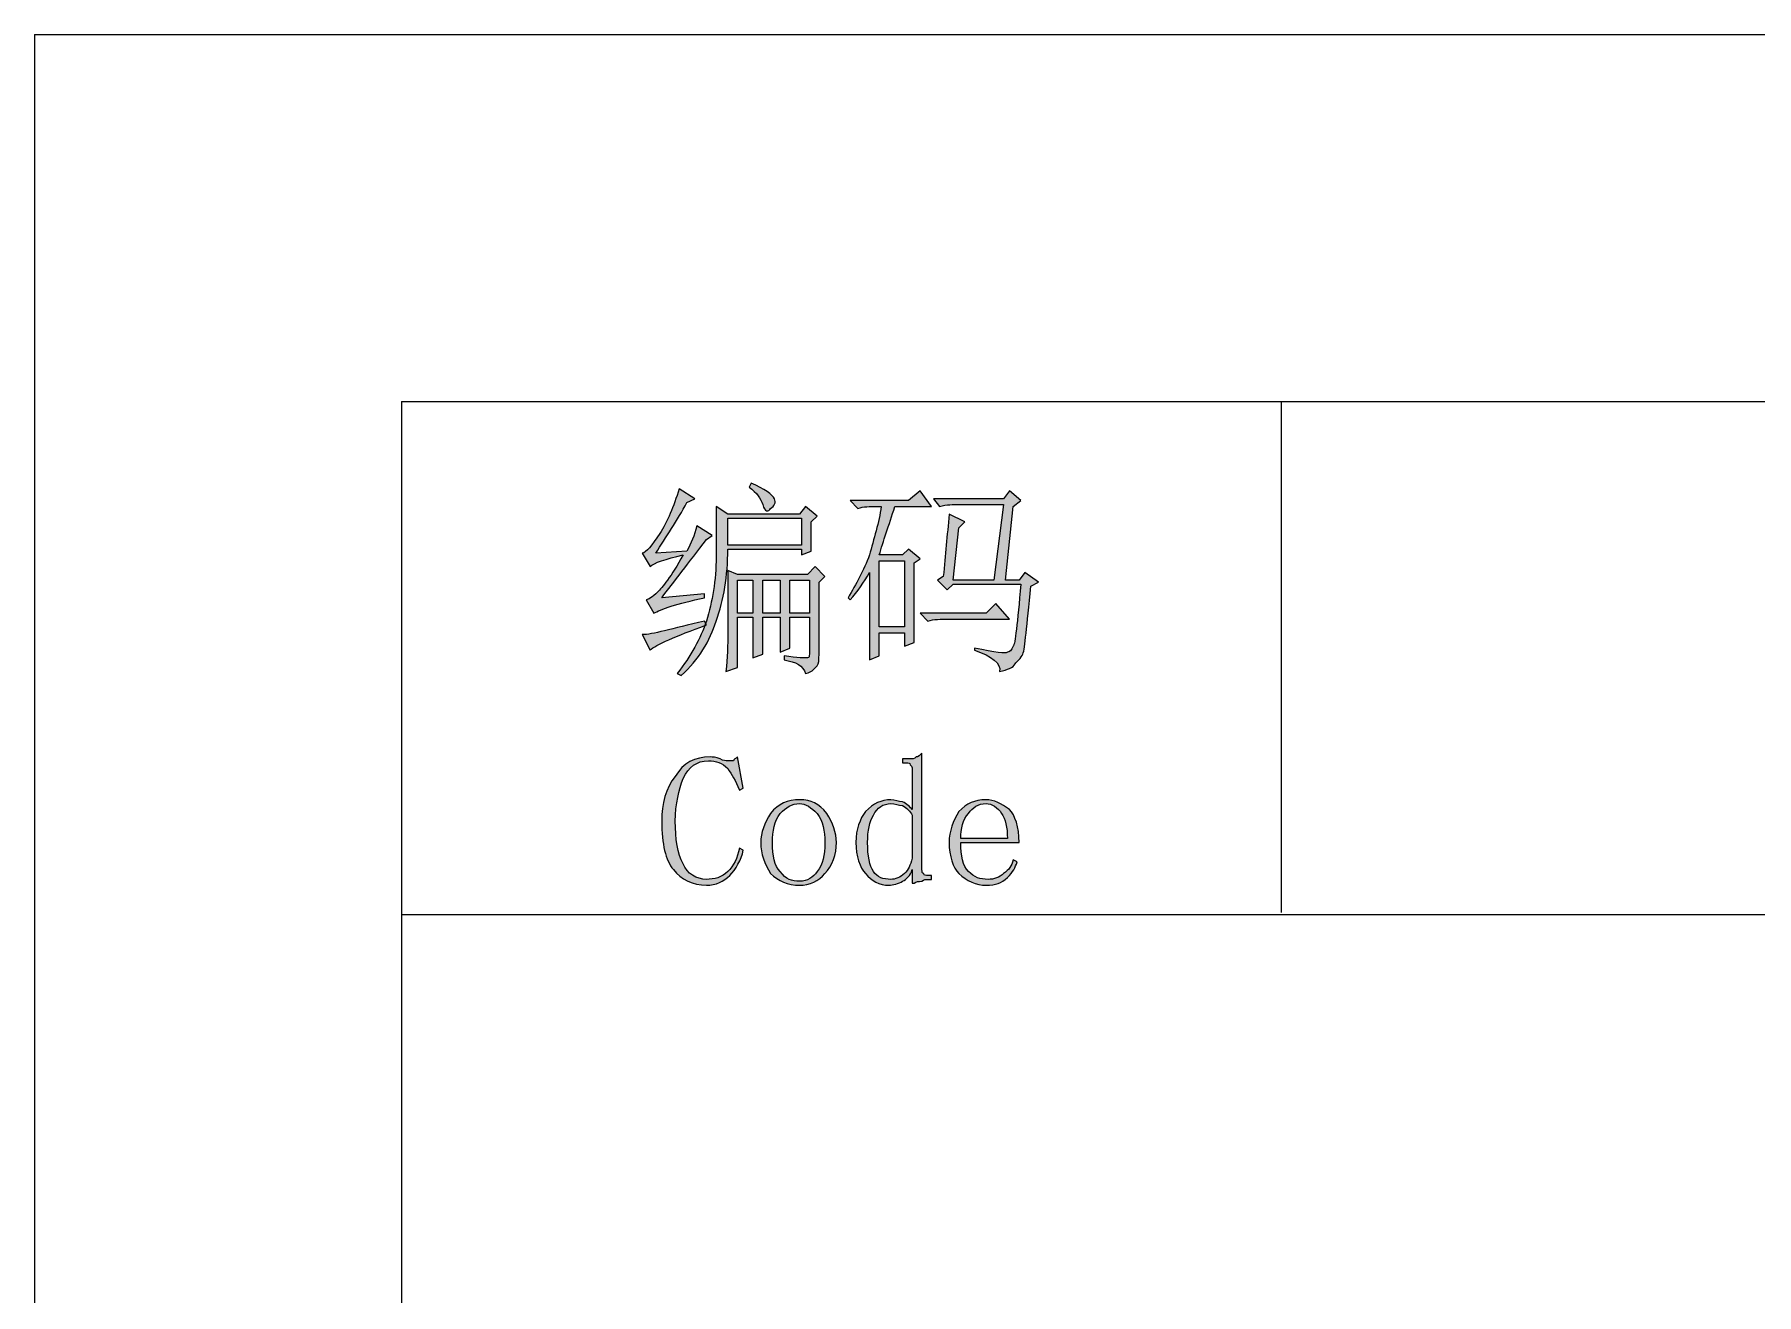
# Model space of a CAD drawing. Header units: millimetres. Extents: x 0 to 297, y 0 to 208.
# Drawn here: x 0.16 to 17.16, y 195.3 to 207.73 of the extents above; entities that cross this region are included whole.
import ezdxf

# ---------------------------------------------------------------- set-up
doc = ezdxf.new("R2010")
doc.units = ezdxf.units.MM

msp = doc.modelspace()

# ---------------------------------------------------------------- hatches: boundary and pattern name
h = msp.add_hatch(color=7)
edge = h.paths.add_edge_path(flags=0)
edge.add_spline(control_points=[(7.004756, 202.962526), (7.004756, 202.962526), (7.004756, 202.694063), (7.004756, 202.694063), (7.004756, 202.694063), (7.732889, 202.694063), (7.732889, 202.694063), (7.732889, 202.694063), (7.732889, 202.962526), (7.732889, 202.962526), (7.732889, 202.962526), (7.004756, 202.962526), (7.004756, 202.962526), (7.004756, 202.962526), (7.004756, 202.962526), (7.004756, 202.962526)], knot_values=[0, 0, 0, 0, 1, 1, 1, 2, 2, 2, 3, 3, 3, 4, 4, 4, 5, 5, 5, 5], degree=3, periodic=1)
edge = h.paths.add_edge_path(flags=0)
edge.add_spline(control_points=[(7.100711, 202.349046), (7.100711, 202.349046), (7.100711, 202.023432), (7.100711, 202.023432), (7.100711, 202.023432), (7.253817, 202.023432), (7.253817, 202.023432), (7.253817, 202.023432), (7.253817, 202.349046), (7.253817, 202.349046), (7.253817, 202.349046), (7.100711, 202.349046), (7.100711, 202.349046), (7.100711, 202.349046), (7.100711, 202.349046), (7.100711, 202.349046)], knot_values=[0, 0, 0, 0, 1, 1, 1, 2, 2, 2, 3, 3, 3, 4, 4, 4, 5, 5, 5, 5], degree=3, periodic=1)
edge = h.paths.add_edge_path(flags=0)
edge.add_spline(control_points=[(7.349772, 202.349046), (7.349772, 202.349046), (7.349772, 202.023432), (7.349772, 202.023432), (7.349772, 202.023432), (7.522281, 202.023432), (7.522281, 202.023432), (7.522281, 202.023432), (7.522281, 202.349046), (7.522281, 202.349046), (7.522281, 202.349046), (7.349772, 202.349046), (7.349772, 202.349046), (7.349772, 202.349046), (7.349772, 202.349046), (7.349772, 202.349046)], knot_values=[0, 0, 0, 0, 1, 1, 1, 2, 2, 2, 3, 3, 3, 4, 4, 4, 5, 5, 5, 5], degree=3, periodic=1)
edge = h.paths.add_edge_path(flags=0)
edge.add_spline(control_points=[(7.618236, 202.349046), (7.618236, 202.349046), (7.618236, 202.023432), (7.618236, 202.023432), (7.618236, 202.023432), (7.809794, 202.023432), (7.809794, 202.023432), (7.809794, 202.023432), (7.809794, 202.349046), (7.809794, 202.349046), (7.809794, 202.349046), (7.618236, 202.349046), (7.618236, 202.349046), (7.618236, 202.349046), (7.618236, 202.349046), (7.618236, 202.349046)], knot_values=[0, 0, 0, 0, 1, 1, 1, 2, 2, 2, 3, 3, 3, 4, 4, 4, 5, 5, 5, 5], degree=3, periodic=1)
edge = h.paths.add_edge_path(flags=0)
edge.add_spline(control_points=[(7.234767, 203.307543), (7.368822, 203.25004), (7.445728, 203.192538), (7.464778, 203.154085), (7.483828, 203.115632), (7.464778, 203.077532), (7.426325, 203.058129), (7.407275, 203.020029), (7.368822, 203.020029), (7.349772, 203.096582), (7.330722, 203.154085), (7.292269, 203.211588), (7.215717, 203.26909), (7.215717, 203.26909), (7.234767, 203.307543), (7.234767, 203.307543), (7.234767, 203.307543), (7.234767, 203.307543), (7.234767, 203.307543)], knot_values=[0, 0, 0, 0, 1, 1, 1, 2, 2, 2, 3, 3, 3, 4, 4, 4, 5, 5, 5, 6, 6, 6, 6], degree=3, periodic=1)
edge = h.paths.add_edge_path(flags=0)
edge.add_spline(control_points=[(6.506633, 201.429354), (6.640689, 201.601863), (6.736292, 201.774371), (6.793794, 201.946526), (6.851297, 202.138438), (6.88975, 202.349046), (6.88975, 202.579057), (6.88975, 202.828471), (6.88975, 202.981576), (6.88975, 203.077532), (6.88975, 203.077532), (7.004756, 203.000626), (7.004756, 203.000626), (7.004756, 203.000626), (7.713839, 203.000626), (7.713839, 203.000626), (7.713839, 203.000626), (7.771342, 203.077532), (7.771342, 203.077532), (7.771342, 203.077532), (7.886347, 202.981576), (7.886347, 202.981576), (7.886347, 202.981576), (7.828844, 202.924074), (7.828844, 202.924074), (7.828844, 202.770968), (7.828844, 202.675013), (7.828844, 202.63656), (7.828844, 202.63656), (7.732889, 202.59846), (7.732889, 202.59846), (7.732889, 202.59846), (7.732889, 202.655963), (7.732889, 202.655963), (7.732889, 202.655963), (7.004756, 202.655963), (7.004756, 202.655963), (7.004756, 202.387499), (6.966303, 202.157488), (6.88975, 201.946526), (6.832247, 201.754968), (6.717242, 201.56341), (6.544733, 201.409951), (6.544733, 201.409951), (6.506633, 201.429354), (6.506633, 201.429354), (6.506633, 201.429354), (6.506633, 201.429354), (6.506633, 201.429354)], knot_values=[0, 0, 0, 0, 1, 1, 1, 2, 2, 2, 3, 3, 3, 4, 4, 4, 5, 5, 5, 6, 6, 6, 7, 7, 7, 8, 8, 8, 9, 9, 9, 10, 10, 10, 11, 11, 11, 12, 12, 12, 13, 13, 13, 14, 14, 14, 15, 15, 15, 16, 16, 16, 16], degree=3, periodic=1)
edge = h.paths.add_edge_path(flags=0)
edge.add_spline(control_points=[(7.560733, 201.601863), (7.694789, 201.58246), (7.771342, 201.58246), (7.790392, 201.58246), (7.809794, 201.58246), (7.809794, 201.601863), (7.809794, 201.620913), (7.809794, 201.620913), (7.809794, 201.984979), (7.809794, 201.984979), (7.809794, 201.984979), (7.618236, 201.984979), (7.618236, 201.984979), (7.618236, 201.984979), (7.618236, 201.678415), (7.618236, 201.678415), (7.618236, 201.678415), (7.522281, 201.639963), (7.522281, 201.639963), (7.522281, 201.639963), (7.522281, 201.984979), (7.522281, 201.984979), (7.522281, 201.984979), (7.349772, 201.984979), (7.349772, 201.984979), (7.349772, 201.984979), (7.349772, 201.620913), (7.349772, 201.620913), (7.349772, 201.620913), (7.253817, 201.58246), (7.253817, 201.58246), (7.253817, 201.58246), (7.253817, 201.984979), (7.253817, 201.984979), (7.253817, 201.984979), (7.100711, 201.984979), (7.100711, 201.984979), (7.100711, 201.984979), (7.100711, 201.486857), (7.100711, 201.486857), (7.100711, 201.486857), (6.985706, 201.448404), (6.985706, 201.448404), (7.004756, 201.58246), (7.004756, 201.716868), (7.004756, 201.831521), (7.004756, 201.831521), (7.004756, 202.349046), (7.004756, 202.349046), (7.004756, 202.349046), (7.004756, 202.445001), (7.004756, 202.445001), (7.004756, 202.445001), (7.100711, 202.406549), (7.100711, 202.406549), (7.100711, 202.406549), (7.790392, 202.406549), (7.790392, 202.406549), (7.790392, 202.406549), (7.867297, 202.483454), (7.867297, 202.483454), (7.867297, 202.483454), (7.9629, 202.387499), (7.9629, 202.387499), (7.9629, 202.387499), (7.905397, 202.329996), (7.905397, 202.329996), (7.905397, 202.329996), (7.905397, 201.620913), (7.905397, 201.620913), (7.905397, 201.56341), (7.905397, 201.524957), (7.886347, 201.505907), (7.867297, 201.486857), (7.847894, 201.448404), (7.771342, 201.429354), (7.752292, 201.505907), (7.675739, 201.54436), (7.560733, 201.56341), (7.560733, 201.56341), (7.560733, 201.601863), (7.560733, 201.601863), (7.560733, 201.601863), (7.560733, 201.601863), (7.560733, 201.601863)], knot_values=[0, 0, 0, 0, 1, 1, 1, 2, 2, 2, 3, 3, 3, 4, 4, 4, 5, 5, 5, 6, 6, 6, 7, 7, 7, 8, 8, 8, 9, 9, 9, 10, 10, 10, 11, 11, 11, 12, 12, 12, 13, 13, 13, 14, 14, 14, 15, 15, 15, 16, 16, 16, 17, 17, 17, 18, 18, 18, 19, 19, 19, 20, 20, 20, 21, 21, 21, 22, 22, 22, 23, 23, 23, 24, 24, 24, 25, 25, 25, 26, 26, 26, 27, 27, 27, 28, 28, 28, 28], degree=3, periodic=1)
edge = h.paths.add_edge_path(flags=0)
edge.add_spline(control_points=[(6.161617, 201.812471), (6.257219, 201.812471), (6.449131, 201.869974), (6.774744, 201.946526), (6.774744, 201.946526), (6.793794, 201.908426), (6.793794, 201.908426), (6.487231, 201.793421), (6.295672, 201.716868), (6.238169, 201.659365), (6.238169, 201.659365), (6.161617, 201.812471), (6.161617, 201.812471), (6.161617, 201.812471), (6.161617, 201.812471), (6.161617, 201.812471)], knot_values=[0, 0, 0, 0, 1, 1, 1, 2, 2, 2, 3, 3, 3, 4, 4, 4, 5, 5, 5, 5], degree=3, periodic=1)
edge = h.paths.add_edge_path(flags=0)
edge.add_spline(control_points=[(6.295672, 202.61751), (6.295672, 202.61751), (6.602236, 202.63656), (6.602236, 202.63656), (6.640689, 202.713465), (6.678789, 202.790018), (6.698192, 202.885621), (6.698192, 202.885621), (6.851297, 202.790018), (6.851297, 202.790018), (6.851297, 202.790018), (6.793794, 202.751565), (6.793794, 202.751565), (6.621639, 202.521554), (6.468181, 202.329996), (6.353175, 202.176538), (6.353175, 202.176538), (6.774744, 202.21499), (6.774744, 202.21499), (6.774744, 202.21499), (6.774744, 202.176538), (6.774744, 202.176538), (6.506633, 202.119035), (6.334125, 202.061532), (6.276622, 202.023432), (6.276622, 202.023432), (6.199717, 202.157488), (6.199717, 202.157488), (6.219119, 202.157488), (6.257219, 202.176538), (6.314722, 202.23404), (6.353175, 202.272493), (6.449131, 202.387499), (6.564136, 202.59846), (6.391628, 202.560007), (6.276622, 202.521554), (6.238169, 202.483454), (6.238169, 202.483454), (6.161617, 202.61751), (6.161617, 202.61751), (6.199717, 202.61751), (6.257219, 202.694063), (6.334125, 202.809068), (6.410678, 202.924074), (6.468181, 203.077532), (6.525683, 203.25004), (6.525683, 203.25004), (6.678789, 203.154085), (6.678789, 203.154085), (6.678789, 203.154085), (6.602236, 203.115632), (6.602236, 203.115632), (6.506633, 202.943124), (6.391628, 202.770968), (6.295672, 202.61751), (6.295672, 202.61751), (6.295672, 202.61751), (6.295672, 202.61751), (6.295672, 202.61751), (6.295672, 202.61751), (6.295672, 202.61751)], knot_values=[0, 0, 0, 0, 1, 1, 1, 2, 2, 2, 3, 3, 3, 4, 4, 4, 5, 5, 5, 6, 6, 6, 7, 7, 7, 8, 8, 8, 9, 9, 9, 10, 10, 10, 11, 11, 11, 12, 12, 12, 13, 13, 13, 14, 14, 14, 15, 15, 15, 16, 16, 16, 17, 17, 17, 18, 18, 18, 19, 19, 19, 20, 20, 20, 20], degree=3, periodic=1)
edge = h.paths.add_edge_path(flags=0)
edge.add_spline(control_points=[(8.499828, 202.540957), (8.499828, 202.540957), (8.499828, 201.889024), (8.499828, 201.889024), (8.499828, 201.889024), (8.748889, 201.889024), (8.748889, 201.889024), (8.748889, 201.889024), (8.748889, 202.540957), (8.748889, 202.540957), (8.748889, 202.540957), (8.499828, 202.540957), (8.499828, 202.540957), (8.499828, 202.540957), (8.499828, 202.540957), (8.499828, 202.540957)], knot_values=[0, 0, 0, 0, 1, 1, 1, 2, 2, 2, 3, 3, 3, 4, 4, 4, 5, 5, 5, 5], degree=3, periodic=1)
edge = h.paths.add_edge_path(flags=0)
edge.add_spline(control_points=[(8.403872, 201.56341), (8.403872, 201.754968), (8.403872, 202.042482), (8.403872, 202.425951), (8.346369, 202.329996), (8.288867, 202.23404), (8.212314, 202.157488), (8.212314, 202.157488), (8.192911, 202.176538), (8.192911, 202.176538), (8.269817, 202.310946), (8.346369, 202.445001), (8.403872, 202.59846), (8.442325, 202.751565), (8.499828, 202.924074), (8.518878, 203.077532), (8.518878, 203.077532), (8.480425, 203.077532), (8.480425, 203.077532), (8.403872, 203.077532), (8.346369, 203.077532), (8.288867, 203.058129), (8.288867, 203.058129), (8.212314, 203.135035), (8.212314, 203.135035), (8.212314, 203.135035), (8.786989, 203.135035), (8.786989, 203.135035), (8.786989, 203.135035), (8.901994, 203.230638), (8.901994, 203.230638), (8.901994, 203.230638), (9.017, 203.077532), (9.017, 203.077532), (9.017, 203.077532), (8.652933, 203.077532), (8.652933, 203.077532), (8.595431, 202.885621), (8.537928, 202.732515), (8.499828, 202.59846), (8.499828, 202.59846), (8.518878, 202.59846), (8.518878, 202.59846), (8.518878, 202.59846), (8.729839, 202.59846), (8.729839, 202.59846), (8.729839, 202.59846), (8.786989, 202.655963), (8.786989, 202.655963), (8.786989, 202.655963), (8.901994, 202.560007), (8.901994, 202.560007), (8.901994, 202.560007), (8.844492, 202.521554), (8.844492, 202.521554), (8.844492, 202.080935), (8.844492, 201.831521), (8.844492, 201.735918), (8.844492, 201.735918), (8.748889, 201.697465), (8.748889, 201.697465), (8.748889, 201.697465), (8.748889, 201.831521), (8.748889, 201.831521), (8.748889, 201.831521), (8.499828, 201.831521), (8.499828, 201.831521), (8.499828, 201.831521), (8.499828, 201.601863), (8.499828, 201.601863), (8.499828, 201.601863), (8.403872, 201.56341), (8.403872, 201.56341), (8.403872, 201.56341), (8.403872, 201.56341), (8.403872, 201.56341)], knot_values=[0, 0, 0, 0, 1, 1, 1, 2, 2, 2, 3, 3, 3, 4, 4, 4, 5, 5, 5, 6, 6, 6, 7, 7, 7, 8, 8, 8, 9, 9, 9, 10, 10, 10, 11, 11, 11, 12, 12, 12, 13, 13, 13, 14, 14, 14, 15, 15, 15, 16, 16, 16, 17, 17, 17, 18, 18, 18, 19, 19, 19, 20, 20, 20, 21, 21, 21, 22, 22, 22, 23, 23, 23, 24, 24, 24, 25, 25, 25, 25], degree=3, periodic=1)
edge = h.paths.add_edge_path(flags=0)
edge.add_spline(control_points=[(9.132006, 202.387499), (9.151408, 202.59846), (9.170458, 202.790018), (9.189508, 203.000626), (9.189508, 203.000626), (9.342967, 202.924074), (9.342967, 202.924074), (9.342967, 202.924074), (9.285464, 202.866571), (9.285464, 202.866571), (9.285464, 202.866571), (9.227961, 202.349046), (9.227961, 202.349046), (9.227961, 202.349046), (9.630481, 202.349046), (9.630481, 202.349046), (9.630481, 202.349046), (9.726436, 203.096582), (9.726436, 203.096582), (9.726436, 203.096582), (9.285464, 203.096582), (9.285464, 203.096582), (9.227961, 203.096582), (9.170458, 203.096582), (9.093906, 203.077532), (9.093906, 203.077532), (9.036403, 203.154085), (9.036403, 203.154085), (9.036403, 203.154085), (9.726436, 203.154085), (9.726436, 203.154085), (9.726436, 203.154085), (9.783939, 203.230638), (9.783939, 203.230638), (9.783939, 203.230638), (9.898592, 203.135035), (9.898592, 203.135035), (9.898592, 203.135035), (9.822039, 203.077532), (9.822039, 203.077532), (9.822039, 203.077532), (9.745486, 202.349046), (9.745486, 202.349046), (9.745486, 202.349046), (9.879542, 202.349046), (9.879542, 202.349046), (9.879542, 202.349046), (9.937044, 202.425951), (9.937044, 202.425951), (9.937044, 202.425951), (10.0711, 202.329996), (10.0711, 202.329996), (10.0711, 202.329996), (9.994547, 202.291543), (9.994547, 202.291543), (9.956094, 201.889024), (9.937044, 201.678415), (9.917994, 201.620913), (9.898592, 201.58246), (9.860492, 201.54436), (9.841089, 201.524957), (9.822039, 201.486857), (9.764536, 201.467454), (9.687983, 201.448404), (9.707033, 201.524957), (9.611431, 201.601863), (9.438922, 201.659365), (9.438922, 201.659365), (9.438922, 201.678415), (9.438922, 201.678415), (9.649531, 201.639963), (9.745486, 201.620913), (9.764536, 201.639963), (9.783939, 201.639963), (9.802989, 201.659365), (9.822039, 201.697465), (9.841089, 201.716868), (9.860492, 201.927476), (9.898592, 202.310946), (9.898592, 202.310946), (9.227961, 202.310946), (9.227961, 202.310946), (9.227961, 202.310946), (9.170458, 202.253443), (9.170458, 202.253443), (9.170458, 202.253443), (9.074503, 202.349046), (9.074503, 202.349046), (9.074503, 202.349046), (9.132006, 202.387499), (9.132006, 202.387499), (9.132006, 202.387499), (9.132006, 202.387499), (9.132006, 202.387499)], knot_values=[0, 0, 0, 0, 1, 1, 1, 2, 2, 2, 3, 3, 3, 4, 4, 4, 5, 5, 5, 6, 6, 6, 7, 7, 7, 8, 8, 8, 9, 9, 9, 10, 10, 10, 11, 11, 11, 12, 12, 12, 13, 13, 13, 14, 14, 14, 15, 15, 15, 16, 16, 16, 17, 17, 17, 18, 18, 18, 19, 19, 19, 20, 20, 20, 21, 21, 21, 22, 22, 22, 23, 23, 23, 24, 24, 24, 25, 25, 25, 26, 26, 26, 27, 27, 27, 28, 28, 28, 29, 29, 29, 30, 30, 30, 31, 31, 31, 31], degree=3, periodic=1)
edge = h.paths.add_edge_path(flags=0)
edge.add_spline(control_points=[(8.901994, 202.023432), (8.901994, 202.023432), (9.553928, 202.023432), (9.553928, 202.023432), (9.553928, 202.023432), (9.649531, 202.119035), (9.649531, 202.119035), (9.649531, 202.119035), (9.783939, 201.965929), (9.783939, 201.965929), (9.783939, 201.965929), (9.170458, 201.965929), (9.170458, 201.965929), (9.112956, 201.965929), (9.036403, 201.965929), (8.9789, 201.946526), (8.9789, 201.946526), (8.901994, 202.023432), (8.901994, 202.023432), (8.901994, 202.023432), (8.901994, 202.023432), (8.901994, 202.023432)], knot_values=[0, 0, 0, 0, 1, 1, 1, 2, 2, 2, 3, 3, 3, 4, 4, 4, 5, 5, 5, 6, 6, 6, 7, 7, 7, 7], degree=3, periodic=1)
h = msp.add_hatch(color=7)
edge = h.paths.add_edge_path(flags=0)
edge.add_spline(control_points=[(6.793794, 199.340204), (6.659739, 199.340204), (6.544733, 199.397707), (6.468181, 199.493663), (6.391628, 199.589265), (6.353175, 199.742724), (6.353175, 199.972735), (6.353175, 200.145243), (6.391628, 200.298349), (6.487231, 200.413354), (6.564136, 200.547763), (6.678789, 200.605265), (6.832247, 200.605265), (6.851297, 200.605265), (6.88975, 200.605265), (6.928203, 200.585863), (6.966303, 200.566813), (6.985706, 200.566813), (7.004756, 200.566813), (7.023806, 200.566813), (7.043208, 200.566813), (7.062258, 200.566813), (7.062258, 200.585863), (7.081308, 200.585863), (7.100711, 200.605265), (7.100711, 200.605265), (7.158214, 200.298349), (7.158214, 200.298349), (7.158214, 200.298349), (7.119761, 200.279299), (7.119761, 200.279299), (7.081308, 200.375254), (7.043208, 200.432757), (7.004756, 200.49026), (6.947253, 200.547763), (6.88975, 200.566813), (6.813197, 200.566813), (6.698192, 200.566813), (6.621639, 200.50931), (6.564136, 200.394304), (6.525683, 200.279299), (6.487231, 200.145243), (6.487231, 199.972735), (6.487231, 199.800226), (6.506633, 199.646768), (6.564136, 199.551165), (6.602236, 199.45521), (6.698192, 199.397707), (6.793794, 199.397707), (6.8707, 199.397707), (6.947253, 199.416757), (7.004756, 199.47426), (7.062258, 199.531763), (7.100711, 199.608668), (7.119761, 199.704271), (7.119761, 199.704271), (7.158214, 199.685221), (7.158214, 199.685221), (7.138811, 199.589265), (7.081308, 199.493663), (7.023806, 199.43616), (6.966303, 199.378657), (6.88975, 199.340204), (6.793794, 199.340204), (6.793794, 199.340204), (6.793794, 199.340204), (6.793794, 199.340204), (6.793794, 199.340204), (6.793794, 199.340204), (6.793794, 199.340204)], knot_values=[0, 0, 0, 0, 1, 1, 1, 2, 2, 2, 3, 3, 3, 4, 4, 4, 5, 5, 5, 6, 6, 6, 7, 7, 7, 8, 8, 8, 9, 9, 9, 10, 10, 10, 11, 11, 11, 12, 12, 12, 13, 13, 13, 14, 14, 14, 15, 15, 15, 16, 16, 16, 17, 17, 17, 18, 18, 18, 19, 19, 19, 20, 20, 20, 21, 21, 21, 22, 22, 22, 23, 23, 23, 23], degree=3, periodic=1)
edge = h.paths.add_edge_path(flags=0)
edge.add_spline(control_points=[(8.077906, 199.761774), (8.077906, 199.646768), (8.039806, 199.531763), (7.9629, 199.45521), (7.905397, 199.378657), (7.809794, 199.340204), (7.713839, 199.340204), (7.598833, 199.340204), (7.503231, 199.378657), (7.426325, 199.45521), (7.368822, 199.551165), (7.330722, 199.646768), (7.330722, 199.761774), (7.330722, 199.857729), (7.368822, 199.953332), (7.426325, 200.049288), (7.503231, 200.145243), (7.598833, 200.183343), (7.713839, 200.183343), (7.828844, 200.183343), (7.905397, 200.145243), (7.982303, 200.049288), (8.039806, 199.953332), (8.077906, 199.857729), (8.077906, 199.761774), (8.077906, 199.761774), (8.077906, 199.761774), (8.077906, 199.761774), (8.077906, 199.761774), (8.077906, 199.761774), (8.077906, 199.761774)], knot_values=[0, 0, 0, 0, 1, 1, 1, 2, 2, 2, 3, 3, 3, 4, 4, 4, 5, 5, 5, 6, 6, 6, 7, 7, 7, 8, 8, 8, 9, 9, 9, 10, 10, 10, 10], degree=3, periodic=1)
edge = h.paths.add_edge_path(flags=0)
edge.add_spline(control_points=[(7.445728, 199.761774), (7.445728, 199.627718), (7.464778, 199.531763), (7.522281, 199.47426), (7.579783, 199.397707), (7.637286, 199.378657), (7.713839, 199.378657), (7.790392, 199.378657), (7.847894, 199.416757), (7.886347, 199.47426), (7.94385, 199.551165), (7.9629, 199.627718), (7.9629, 199.761774), (7.9629, 199.876779), (7.94385, 199.972735), (7.886347, 200.049288), (7.828844, 200.10679), (7.771342, 200.145243), (7.713839, 200.145243), (7.637286, 200.145243), (7.579783, 200.10679), (7.522281, 200.049288), (7.464778, 199.972735), (7.445728, 199.876779), (7.445728, 199.761774), (7.445728, 199.761774), (7.445728, 199.761774), (7.445728, 199.761774), (7.445728, 199.761774), (7.445728, 199.761774), (7.445728, 199.761774)], knot_values=[0, 0, 0, 0, 1, 1, 1, 2, 2, 2, 3, 3, 3, 4, 4, 4, 5, 5, 5, 6, 6, 6, 7, 7, 7, 8, 8, 8, 9, 9, 9, 10, 10, 10, 10], degree=3, periodic=1)
edge = h.paths.add_edge_path(flags=0)
edge.add_spline(control_points=[(8.825442, 200.030238), (8.806392, 200.068338), (8.767939, 200.10679), (8.729839, 200.12584), (8.691386, 200.12584), (8.652933, 200.145243), (8.614833, 200.145243), (8.537928, 200.145243), (8.480425, 200.10679), (8.442325, 200.030238), (8.403872, 199.972735), (8.384822, 199.876779), (8.384822, 199.761774), (8.384822, 199.627718), (8.403872, 199.531763), (8.442325, 199.47426), (8.480425, 199.416757), (8.537928, 199.397707), (8.614833, 199.397707), (8.652933, 199.397707), (8.710436, 199.416757), (8.748889, 199.45521), (8.786989, 199.493663), (8.806392, 199.531763), (8.825442, 199.608668), (8.825442, 199.608668), (8.825442, 200.030238), (8.825442, 200.030238), (8.825442, 200.030238), (8.825442, 200.030238), (8.825442, 200.030238)], knot_values=[0, 0, 0, 0, 1, 1, 1, 2, 2, 2, 3, 3, 3, 4, 4, 4, 5, 5, 5, 6, 6, 6, 7, 7, 7, 8, 8, 8, 9, 9, 9, 10, 10, 10, 10], degree=3, periodic=1)
edge = h.paths.add_edge_path(flags=0)
edge.add_spline(control_points=[(8.595431, 199.340204), (8.499828, 199.340204), (8.422922, 199.378657), (8.365419, 199.45521), (8.307917, 199.512713), (8.269817, 199.627718), (8.269817, 199.761774), (8.269817, 199.895829), (8.307917, 199.991785), (8.365419, 200.068338), (8.442325, 200.145243), (8.518878, 200.183343), (8.614833, 200.183343), (8.652933, 200.183343), (8.691386, 200.164293), (8.729839, 200.164293), (8.767939, 200.145243), (8.806392, 200.10679), (8.825442, 200.08774), (8.825442, 200.08774), (8.825442, 200.470857), (8.825442, 200.470857), (8.825442, 200.49026), (8.825442, 200.50931), (8.806392, 200.52836), (8.806392, 200.547763), (8.786989, 200.547763), (8.767939, 200.547763), (8.767939, 200.547763), (8.729839, 200.547763), (8.729839, 200.547763), (8.729839, 200.547763), (8.729839, 200.585863), (8.729839, 200.585863), (8.729839, 200.585863), (8.806392, 200.585863), (8.806392, 200.585863), (8.825442, 200.585863), (8.844492, 200.585863), (8.863894, 200.605265), (8.882944, 200.605265), (8.901994, 200.624315), (8.921397, 200.643365), (8.921397, 200.643365), (8.921397, 199.493663), (8.921397, 199.493663), (8.921397, 199.47426), (8.921397, 199.45521), (8.940447, 199.45521), (8.940447, 199.43616), (8.959497, 199.43616), (8.9789, 199.43616), (8.9789, 199.43616), (9.017, 199.43616), (9.017, 199.43616), (9.017, 199.43616), (9.017, 199.397707), (9.017, 199.397707), (9.017, 199.397707), (8.9789, 199.397707), (8.9789, 199.397707), (8.959497, 199.397707), (8.940447, 199.397707), (8.921397, 199.378657), (8.882944, 199.378657), (8.863894, 199.378657), (8.844492, 199.359254), (8.844492, 199.359254), (8.825442, 199.359254), (8.825442, 199.359254), (8.825442, 199.359254), (8.825442, 199.493663), (8.825442, 199.493663), (8.806392, 199.43616), (8.767939, 199.397707), (8.729839, 199.378657), (8.691386, 199.359254), (8.633883, 199.340204), (8.595431, 199.340204), (8.595431, 199.340204), (8.595431, 199.340204), (8.595431, 199.340204), (8.595431, 199.340204), (8.595431, 199.340204), (8.595431, 199.340204)], knot_values=[0, 0, 0, 0, 1, 1, 1, 2, 2, 2, 3, 3, 3, 4, 4, 4, 5, 5, 5, 6, 6, 6, 7, 7, 7, 8, 8, 8, 9, 9, 9, 10, 10, 10, 11, 11, 11, 12, 12, 12, 13, 13, 13, 14, 14, 14, 15, 15, 15, 16, 16, 16, 17, 17, 17, 18, 18, 18, 19, 19, 19, 20, 20, 20, 21, 21, 21, 22, 22, 22, 23, 23, 23, 24, 24, 24, 25, 25, 25, 26, 26, 26, 27, 27, 27, 28, 28, 28, 28], degree=3, periodic=1)
edge = h.paths.add_edge_path(flags=0)
edge.add_spline(control_points=[(9.764536, 199.800226), (9.764536, 199.915232), (9.745486, 199.991785), (9.707033, 200.049288), (9.668933, 200.10679), (9.611431, 200.145243), (9.553928, 200.145243), (9.477022, 200.145243), (9.419519, 200.10679), (9.381419, 200.049288), (9.323917, 199.991785), (9.304514, 199.895829), (9.304514, 199.800226), (9.304514, 199.800226), (9.764536, 199.800226), (9.764536, 199.800226), (9.764536, 199.800226), (9.764536, 199.800226), (9.764536, 199.800226)], knot_values=[0, 0, 0, 0, 1, 1, 1, 2, 2, 2, 3, 3, 3, 4, 4, 4, 5, 5, 5, 6, 6, 6, 6], degree=3, periodic=1)
edge = h.paths.add_edge_path(flags=0)
edge.add_spline(control_points=[(9.304514, 199.761774), (9.304514, 199.627718), (9.323917, 199.531763), (9.381419, 199.47426), (9.438922, 199.416757), (9.496425, 199.397707), (9.572978, 199.397707), (9.630481, 199.397707), (9.687983, 199.416757), (9.726436, 199.45521), (9.783939, 199.493663), (9.802989, 199.531763), (9.822039, 199.589265), (9.822039, 199.589265), (9.860492, 199.570215), (9.860492, 199.570215), (9.841089, 199.512713), (9.822039, 199.47426), (9.764536, 199.416757), (9.707033, 199.359254), (9.649531, 199.340204), (9.553928, 199.340204), (9.457972, 199.340204), (9.362017, 199.378657), (9.285464, 199.45521), (9.227961, 199.512713), (9.189508, 199.627718), (9.189508, 199.761774), (9.189508, 199.876779), (9.227961, 199.972735), (9.285464, 200.068338), (9.362017, 200.145243), (9.438922, 200.183343), (9.553928, 200.183343), (9.630481, 200.183343), (9.707033, 200.145243), (9.783939, 200.08774), (9.841089, 200.030238), (9.879542, 199.915232), (9.879542, 199.761774), (9.879542, 199.761774), (9.304514, 199.761774), (9.304514, 199.761774), (9.304514, 199.761774), (9.304514, 199.761774), (9.304514, 199.761774)], knot_values=[0, 0, 0, 0, 1, 1, 1, 2, 2, 2, 3, 3, 3, 4, 4, 4, 5, 5, 5, 6, 6, 6, 7, 7, 7, 8, 8, 8, 9, 9, 9, 10, 10, 10, 11, 11, 11, 12, 12, 12, 13, 13, 13, 14, 14, 14, 15, 15, 15, 15], degree=3, periodic=1)

# ---------------------------------------------------------------- linework, layer by layer
at = {"color": 7, "lineweight": 15}
for points in [[(0.162631, 207.734551), (0.162631, 0.115304)], [(0.162631, 207.734551), (296.7863, 207.734551)], [(3.784953, 204.112229), (34.142892, 204.112229)], [(3.784953, 204.112229), (3.784953, 199.07174)], [(3.784953, 204.112229), (3.784953, 3.737626)], [(3.784953, 204.112229), (293.163978, 204.112229)], [(12.466814, 204.112229), (12.466814, 199.07174)], [(3.784953, 199.05269), (34.142892, 199.05269)], [(3.784953, 199.05269), (34.142892, 199.05269)]]:
    msp.add_lwpolyline(points, dxfattribs=at)
at = {"color": 7, "lineweight": 0}
for points, knots in [([(7.234767, 203.307543), (7.368822, 203.25004), (7.445728, 203.192538), (7.464778, 203.154085), (7.483828, 203.115632), (7.464778, 203.077532), (7.426325, 203.058129), (7.407275, 203.020029), (7.368822, 203.020029), (7.349772, 203.096582), (7.330722, 203.154085), (7.292269, 203.211588), (7.215717, 203.26909), (7.215717, 203.26909), (7.234767, 203.307543), (7.234767, 203.307543), (7.234767, 203.307543), (7.234767, 203.307543), (7.234767, 203.307543)], [0, 0, 0, 0, 1, 1, 1, 2, 2, 2, 3, 3, 3, 4, 4, 4, 5, 5, 5, 6, 6, 6, 6]), ([(6.295672, 202.61751), (6.295672, 202.61751), (6.602236, 202.63656), (6.602236, 202.63656), (6.640689, 202.713465), (6.678789, 202.790018), (6.698192, 202.885621), (6.698192, 202.885621), (6.851297, 202.790018), (6.851297, 202.790018), (6.851297, 202.790018), (6.793794, 202.751565), (6.793794, 202.751565), (6.621639, 202.521554), (6.468181, 202.329996), (6.353175, 202.176538), (6.353175, 202.176538), (6.774744, 202.21499), (6.774744, 202.21499), (6.774744, 202.21499), (6.774744, 202.176538), (6.774744, 202.176538), (6.506633, 202.119035), (6.334125, 202.061532), (6.276622, 202.023432), (6.276622, 202.023432), (6.199717, 202.157488), (6.199717, 202.157488), (6.219119, 202.157488), (6.257219, 202.176538), (6.314722, 202.23404), (6.353175, 202.272493), (6.449131, 202.387499), (6.564136, 202.59846), (6.391628, 202.560007), (6.276622, 202.521554), (6.238169, 202.483454), (6.238169, 202.483454), (6.161617, 202.61751), (6.161617, 202.61751), (6.199717, 202.61751), (6.257219, 202.694063), (6.334125, 202.809068), (6.410678, 202.924074), (6.468181, 203.077532), (6.525683, 203.25004), (6.525683, 203.25004), (6.678789, 203.154085), (6.678789, 203.154085), (6.678789, 203.154085), (6.602236, 203.115632), (6.602236, 203.115632), (6.506633, 202.943124), (6.391628, 202.770968), (6.295672, 202.61751), (6.295672, 202.61751), (6.295672, 202.61751), (6.295672, 202.61751), (6.295672, 202.61751), (6.295672, 202.61751), (6.295672, 202.61751)], [0, 0, 0, 0, 1, 1, 1, 2, 2, 2, 3, 3, 3, 4, 4, 4, 5, 5, 5, 6, 6, 6, 7, 7, 7, 8, 8, 8, 9, 9, 9, 10, 10, 10, 11, 11, 11, 12, 12, 12, 13, 13, 13, 14, 14, 14, 15, 15, 15, 16, 16, 16, 17, 17, 17, 18, 18, 18, 19, 19, 19, 20, 20, 20, 20]), ([(8.403872, 201.56341), (8.403872, 201.754968), (8.403872, 202.042482), (8.403872, 202.425951), (8.346369, 202.329996), (8.288867, 202.23404), (8.212314, 202.157488), (8.212314, 202.157488), (8.192911, 202.176538), (8.192911, 202.176538), (8.269817, 202.310946), (8.346369, 202.445001), (8.403872, 202.59846), (8.442325, 202.751565), (8.499828, 202.924074), (8.518878, 203.077532), (8.518878, 203.077532), (8.480425, 203.077532), (8.480425, 203.077532), (8.403872, 203.077532), (8.346369, 203.077532), (8.288867, 203.058129), (8.288867, 203.058129), (8.212314, 203.135035), (8.212314, 203.135035), (8.212314, 203.135035), (8.786989, 203.135035), (8.786989, 203.135035), (8.786989, 203.135035), (8.901994, 203.230638), (8.901994, 203.230638), (8.901994, 203.230638), (9.017, 203.077532), (9.017, 203.077532), (9.017, 203.077532), (8.652933, 203.077532), (8.652933, 203.077532), (8.595431, 202.885621), (8.537928, 202.732515), (8.499828, 202.59846), (8.499828, 202.59846), (8.518878, 202.59846), (8.518878, 202.59846), (8.518878, 202.59846), (8.729839, 202.59846), (8.729839, 202.59846), (8.729839, 202.59846), (8.786989, 202.655963), (8.786989, 202.655963), (8.786989, 202.655963), (8.901994, 202.560007), (8.901994, 202.560007), (8.901994, 202.560007), (8.844492, 202.521554), (8.844492, 202.521554), (8.844492, 202.080935), (8.844492, 201.831521), (8.844492, 201.735918), (8.844492, 201.735918), (8.748889, 201.697465), (8.748889, 201.697465), (8.748889, 201.697465), (8.748889, 201.831521), (8.748889, 201.831521), (8.748889, 201.831521), (8.499828, 201.831521), (8.499828, 201.831521), (8.499828, 201.831521), (8.499828, 201.601863), (8.499828, 201.601863), (8.499828, 201.601863), (8.403872, 201.56341), (8.403872, 201.56341), (8.403872, 201.56341), (8.403872, 201.56341), (8.403872, 201.56341)], [0, 0, 0, 0, 1, 1, 1, 2, 2, 2, 3, 3, 3, 4, 4, 4, 5, 5, 5, 6, 6, 6, 7, 7, 7, 8, 8, 8, 9, 9, 9, 10, 10, 10, 11, 11, 11, 12, 12, 12, 13, 13, 13, 14, 14, 14, 15, 15, 15, 16, 16, 16, 17, 17, 17, 18, 18, 18, 19, 19, 19, 20, 20, 20, 21, 21, 21, 22, 22, 22, 23, 23, 23, 24, 24, 24, 25, 25, 25, 25]), ([(9.132006, 202.387499), (9.151408, 202.59846), (9.170458, 202.790018), (9.189508, 203.000626), (9.189508, 203.000626), (9.342967, 202.924074), (9.342967, 202.924074), (9.342967, 202.924074), (9.285464, 202.866571), (9.285464, 202.866571), (9.285464, 202.866571), (9.227961, 202.349046), (9.227961, 202.349046), (9.227961, 202.349046), (9.630481, 202.349046), (9.630481, 202.349046), (9.630481, 202.349046), (9.726436, 203.096582), (9.726436, 203.096582), (9.726436, 203.096582), (9.285464, 203.096582), (9.285464, 203.096582), (9.227961, 203.096582), (9.170458, 203.096582), (9.093906, 203.077532), (9.093906, 203.077532), (9.036403, 203.154085), (9.036403, 203.154085), (9.036403, 203.154085), (9.726436, 203.154085), (9.726436, 203.154085), (9.726436, 203.154085), (9.783939, 203.230638), (9.783939, 203.230638), (9.783939, 203.230638), (9.898592, 203.135035), (9.898592, 203.135035), (9.898592, 203.135035), (9.822039, 203.077532), (9.822039, 203.077532), (9.822039, 203.077532), (9.745486, 202.349046), (9.745486, 202.349046), (9.745486, 202.349046), (9.879542, 202.349046), (9.879542, 202.349046), (9.879542, 202.349046), (9.937044, 202.425951), (9.937044, 202.425951), (9.937044, 202.425951), (10.0711, 202.329996), (10.0711, 202.329996), (10.0711, 202.329996), (9.994547, 202.291543), (9.994547, 202.291543), (9.956094, 201.889024), (9.937044, 201.678415), (9.917994, 201.620913), (9.898592, 201.58246), (9.860492, 201.54436), (9.841089, 201.524957), (9.822039, 201.486857), (9.764536, 201.467454), (9.687983, 201.448404), (9.707033, 201.524957), (9.611431, 201.601863), (9.438922, 201.659365), (9.438922, 201.659365), (9.438922, 201.678415), (9.438922, 201.678415), (9.649531, 201.639963), (9.745486, 201.620913), (9.764536, 201.639963), (9.783939, 201.639963), (9.802989, 201.659365), (9.822039, 201.697465), (9.841089, 201.716868), (9.860492, 201.927476), (9.898592, 202.310946), (9.898592, 202.310946), (9.227961, 202.310946), (9.227961, 202.310946), (9.227961, 202.310946), (9.170458, 202.253443), (9.170458, 202.253443), (9.170458, 202.253443), (9.074503, 202.349046), (9.074503, 202.349046), (9.074503, 202.349046), (9.132006, 202.387499), (9.132006, 202.387499), (9.132006, 202.387499), (9.132006, 202.387499), (9.132006, 202.387499)], [0, 0, 0, 0, 1, 1, 1, 2, 2, 2, 3, 3, 3, 4, 4, 4, 5, 5, 5, 6, 6, 6, 7, 7, 7, 8, 8, 8, 9, 9, 9, 10, 10, 10, 11, 11, 11, 12, 12, 12, 13, 13, 13, 14, 14, 14, 15, 15, 15, 16, 16, 16, 17, 17, 17, 18, 18, 18, 19, 19, 19, 20, 20, 20, 21, 21, 21, 22, 22, 22, 23, 23, 23, 24, 24, 24, 25, 25, 25, 26, 26, 26, 27, 27, 27, 28, 28, 28, 29, 29, 29, 30, 30, 30, 31, 31, 31, 31]), ([(6.506633, 201.429354), (6.640689, 201.601863), (6.736292, 201.774371), (6.793794, 201.946526), (6.851297, 202.138438), (6.88975, 202.349046), (6.88975, 202.579057), (6.88975, 202.828471), (6.88975, 202.981576), (6.88975, 203.077532), (6.88975, 203.077532), (7.004756, 203.000626), (7.004756, 203.000626), (7.004756, 203.000626), (7.713839, 203.000626), (7.713839, 203.000626), (7.713839, 203.000626), (7.771342, 203.077532), (7.771342, 203.077532), (7.771342, 203.077532), (7.886347, 202.981576), (7.886347, 202.981576), (7.886347, 202.981576), (7.828844, 202.924074), (7.828844, 202.924074), (7.828844, 202.770968), (7.828844, 202.675013), (7.828844, 202.63656), (7.828844, 202.63656), (7.732889, 202.59846), (7.732889, 202.59846), (7.732889, 202.59846), (7.732889, 202.655963), (7.732889, 202.655963), (7.732889, 202.655963), (7.004756, 202.655963), (7.004756, 202.655963), (7.004756, 202.387499), (6.966303, 202.157488), (6.88975, 201.946526), (6.832247, 201.754968), (6.717242, 201.56341), (6.544733, 201.409951), (6.544733, 201.409951), (6.506633, 201.429354), (6.506633, 201.429354), (6.506633, 201.429354), (6.506633, 201.429354), (6.506633, 201.429354)], [0, 0, 0, 0, 1, 1, 1, 2, 2, 2, 3, 3, 3, 4, 4, 4, 5, 5, 5, 6, 6, 6, 7, 7, 7, 8, 8, 8, 9, 9, 9, 10, 10, 10, 11, 11, 11, 12, 12, 12, 13, 13, 13, 14, 14, 14, 15, 15, 15, 16, 16, 16, 16]), ([(7.004756, 202.962526), (7.004756, 202.962526), (7.004756, 202.694063), (7.004756, 202.694063), (7.004756, 202.694063), (7.732889, 202.694063), (7.732889, 202.694063), (7.732889, 202.694063), (7.732889, 202.962526), (7.732889, 202.962526), (7.732889, 202.962526), (7.004756, 202.962526), (7.004756, 202.962526), (7.004756, 202.962526), (7.004756, 202.962526), (7.004756, 202.962526)], [0, 0, 0, 0, 1, 1, 1, 2, 2, 2, 3, 3, 3, 4, 4, 4, 5, 5, 5, 5]), ([(7.560733, 201.601863), (7.694789, 201.58246), (7.771342, 201.58246), (7.790392, 201.58246), (7.809794, 201.58246), (7.809794, 201.601863), (7.809794, 201.620913), (7.809794, 201.620913), (7.809794, 201.984979), (7.809794, 201.984979), (7.809794, 201.984979), (7.618236, 201.984979), (7.618236, 201.984979), (7.618236, 201.984979), (7.618236, 201.678415), (7.618236, 201.678415), (7.618236, 201.678415), (7.522281, 201.639963), (7.522281, 201.639963), (7.522281, 201.639963), (7.522281, 201.984979), (7.522281, 201.984979), (7.522281, 201.984979), (7.349772, 201.984979), (7.349772, 201.984979), (7.349772, 201.984979), (7.349772, 201.620913), (7.349772, 201.620913), (7.349772, 201.620913), (7.253817, 201.58246), (7.253817, 201.58246), (7.253817, 201.58246), (7.253817, 201.984979), (7.253817, 201.984979), (7.253817, 201.984979), (7.100711, 201.984979), (7.100711, 201.984979), (7.100711, 201.984979), (7.100711, 201.486857), (7.100711, 201.486857), (7.100711, 201.486857), (6.985706, 201.448404), (6.985706, 201.448404), (7.004756, 201.58246), (7.004756, 201.716868), (7.004756, 201.831521), (7.004756, 201.831521), (7.004756, 202.349046), (7.004756, 202.349046), (7.004756, 202.349046), (7.004756, 202.445001), (7.004756, 202.445001), (7.004756, 202.445001), (7.100711, 202.406549), (7.100711, 202.406549), (7.100711, 202.406549), (7.790392, 202.406549), (7.790392, 202.406549), (7.790392, 202.406549), (7.867297, 202.483454), (7.867297, 202.483454), (7.867297, 202.483454), (7.9629, 202.387499), (7.9629, 202.387499), (7.9629, 202.387499), (7.905397, 202.329996), (7.905397, 202.329996), (7.905397, 202.329996), (7.905397, 201.620913), (7.905397, 201.620913), (7.905397, 201.56341), (7.905397, 201.524957), (7.886347, 201.505907), (7.867297, 201.486857), (7.847894, 201.448404), (7.771342, 201.429354), (7.752292, 201.505907), (7.675739, 201.54436), (7.560733, 201.56341), (7.560733, 201.56341), (7.560733, 201.601863), (7.560733, 201.601863), (7.560733, 201.601863), (7.560733, 201.601863), (7.560733, 201.601863)], [0, 0, 0, 0, 1, 1, 1, 2, 2, 2, 3, 3, 3, 4, 4, 4, 5, 5, 5, 6, 6, 6, 7, 7, 7, 8, 8, 8, 9, 9, 9, 10, 10, 10, 11, 11, 11, 12, 12, 12, 13, 13, 13, 14, 14, 14, 15, 15, 15, 16, 16, 16, 17, 17, 17, 18, 18, 18, 19, 19, 19, 20, 20, 20, 21, 21, 21, 22, 22, 22, 23, 23, 23, 24, 24, 24, 25, 25, 25, 26, 26, 26, 27, 27, 27, 28, 28, 28, 28]), ([(8.499828, 202.540957), (8.499828, 202.540957), (8.499828, 201.889024), (8.499828, 201.889024), (8.499828, 201.889024), (8.748889, 201.889024), (8.748889, 201.889024), (8.748889, 201.889024), (8.748889, 202.540957), (8.748889, 202.540957), (8.748889, 202.540957), (8.499828, 202.540957), (8.499828, 202.540957), (8.499828, 202.540957), (8.499828, 202.540957), (8.499828, 202.540957)], [0, 0, 0, 0, 1, 1, 1, 2, 2, 2, 3, 3, 3, 4, 4, 4, 5, 5, 5, 5]), ([(7.100711, 202.349046), (7.100711, 202.349046), (7.100711, 202.023432), (7.100711, 202.023432), (7.100711, 202.023432), (7.253817, 202.023432), (7.253817, 202.023432), (7.253817, 202.023432), (7.253817, 202.349046), (7.253817, 202.349046), (7.253817, 202.349046), (7.100711, 202.349046), (7.100711, 202.349046), (7.100711, 202.349046), (7.100711, 202.349046), (7.100711, 202.349046)], [0, 0, 0, 0, 1, 1, 1, 2, 2, 2, 3, 3, 3, 4, 4, 4, 5, 5, 5, 5]), ([(7.349772, 202.349046), (7.349772, 202.349046), (7.349772, 202.023432), (7.349772, 202.023432), (7.349772, 202.023432), (7.522281, 202.023432), (7.522281, 202.023432), (7.522281, 202.023432), (7.522281, 202.349046), (7.522281, 202.349046), (7.522281, 202.349046), (7.349772, 202.349046), (7.349772, 202.349046), (7.349772, 202.349046), (7.349772, 202.349046), (7.349772, 202.349046)], [0, 0, 0, 0, 1, 1, 1, 2, 2, 2, 3, 3, 3, 4, 4, 4, 5, 5, 5, 5]), ([(7.618236, 202.349046), (7.618236, 202.349046), (7.618236, 202.023432), (7.618236, 202.023432), (7.618236, 202.023432), (7.809794, 202.023432), (7.809794, 202.023432), (7.809794, 202.023432), (7.809794, 202.349046), (7.809794, 202.349046), (7.809794, 202.349046), (7.618236, 202.349046), (7.618236, 202.349046), (7.618236, 202.349046), (7.618236, 202.349046), (7.618236, 202.349046)], [0, 0, 0, 0, 1, 1, 1, 2, 2, 2, 3, 3, 3, 4, 4, 4, 5, 5, 5, 5]), ([(8.901994, 202.023432), (8.901994, 202.023432), (9.553928, 202.023432), (9.553928, 202.023432), (9.553928, 202.023432), (9.649531, 202.119035), (9.649531, 202.119035), (9.649531, 202.119035), (9.783939, 201.965929), (9.783939, 201.965929), (9.783939, 201.965929), (9.170458, 201.965929), (9.170458, 201.965929), (9.112956, 201.965929), (9.036403, 201.965929), (8.9789, 201.946526), (8.9789, 201.946526), (8.901994, 202.023432), (8.901994, 202.023432), (8.901994, 202.023432), (8.901994, 202.023432), (8.901994, 202.023432)], [0, 0, 0, 0, 1, 1, 1, 2, 2, 2, 3, 3, 3, 4, 4, 4, 5, 5, 5, 6, 6, 6, 7, 7, 7, 7]), ([(6.161617, 201.812471), (6.257219, 201.812471), (6.449131, 201.869974), (6.774744, 201.946526), (6.774744, 201.946526), (6.793794, 201.908426), (6.793794, 201.908426), (6.487231, 201.793421), (6.295672, 201.716868), (6.238169, 201.659365), (6.238169, 201.659365), (6.161617, 201.812471), (6.161617, 201.812471), (6.161617, 201.812471), (6.161617, 201.812471), (6.161617, 201.812471)], [0, 0, 0, 0, 1, 1, 1, 2, 2, 2, 3, 3, 3, 4, 4, 4, 5, 5, 5, 5]), ([(6.793794, 199.340204), (6.659739, 199.340204), (6.544733, 199.397707), (6.468181, 199.493663), (6.391628, 199.589265), (6.353175, 199.742724), (6.353175, 199.972735), (6.353175, 200.145243), (6.391628, 200.298349), (6.487231, 200.413354), (6.564136, 200.547763), (6.678789, 200.605265), (6.832247, 200.605265), (6.851297, 200.605265), (6.88975, 200.605265), (6.928203, 200.585863), (6.966303, 200.566813), (6.985706, 200.566813), (7.004756, 200.566813), (7.023806, 200.566813), (7.043208, 200.566813), (7.062258, 200.566813), (7.062258, 200.585863), (7.081308, 200.585863), (7.100711, 200.605265), (7.100711, 200.605265), (7.158214, 200.298349), (7.158214, 200.298349), (7.158214, 200.298349), (7.119761, 200.279299), (7.119761, 200.279299), (7.081308, 200.375254), (7.043208, 200.432757), (7.004756, 200.49026), (6.947253, 200.547763), (6.88975, 200.566813), (6.813197, 200.566813), (6.698192, 200.566813), (6.621639, 200.50931), (6.564136, 200.394304), (6.525683, 200.279299), (6.487231, 200.145243), (6.487231, 199.972735), (6.487231, 199.800226), (6.506633, 199.646768), (6.564136, 199.551165), (6.602236, 199.45521), (6.698192, 199.397707), (6.793794, 199.397707), (6.8707, 199.397707), (6.947253, 199.416757), (7.004756, 199.47426), (7.062258, 199.531763), (7.100711, 199.608668), (7.119761, 199.704271), (7.119761, 199.704271), (7.158214, 199.685221), (7.158214, 199.685221), (7.138811, 199.589265), (7.081308, 199.493663), (7.023806, 199.43616), (6.966303, 199.378657), (6.88975, 199.340204), (6.793794, 199.340204), (6.793794, 199.340204), (6.793794, 199.340204), (6.793794, 199.340204), (6.793794, 199.340204), (6.793794, 199.340204), (6.793794, 199.340204)], [0, 0, 0, 0, 1, 1, 1, 2, 2, 2, 3, 3, 3, 4, 4, 4, 5, 5, 5, 6, 6, 6, 7, 7, 7, 8, 8, 8, 9, 9, 9, 10, 10, 10, 11, 11, 11, 12, 12, 12, 13, 13, 13, 14, 14, 14, 15, 15, 15, 16, 16, 16, 17, 17, 17, 18, 18, 18, 19, 19, 19, 20, 20, 20, 21, 21, 21, 22, 22, 22, 23, 23, 23, 23]), ([(8.595431, 199.340204), (8.499828, 199.340204), (8.422922, 199.378657), (8.365419, 199.45521), (8.307917, 199.512713), (8.269817, 199.627718), (8.269817, 199.761774), (8.269817, 199.895829), (8.307917, 199.991785), (8.365419, 200.068338), (8.442325, 200.145243), (8.518878, 200.183343), (8.614833, 200.183343), (8.652933, 200.183343), (8.691386, 200.164293), (8.729839, 200.164293), (8.767939, 200.145243), (8.806392, 200.10679), (8.825442, 200.08774), (8.825442, 200.08774), (8.825442, 200.470857), (8.825442, 200.470857), (8.825442, 200.49026), (8.825442, 200.50931), (8.806392, 200.52836), (8.806392, 200.547763), (8.786989, 200.547763), (8.767939, 200.547763), (8.767939, 200.547763), (8.729839, 200.547763), (8.729839, 200.547763), (8.729839, 200.547763), (8.729839, 200.585863), (8.729839, 200.585863), (8.729839, 200.585863), (8.806392, 200.585863), (8.806392, 200.585863), (8.825442, 200.585863), (8.844492, 200.585863), (8.863894, 200.605265), (8.882944, 200.605265), (8.901994, 200.624315), (8.921397, 200.643365), (8.921397, 200.643365), (8.921397, 199.493663), (8.921397, 199.493663), (8.921397, 199.47426), (8.921397, 199.45521), (8.940447, 199.45521), (8.940447, 199.43616), (8.959497, 199.43616), (8.9789, 199.43616), (8.9789, 199.43616), (9.017, 199.43616), (9.017, 199.43616), (9.017, 199.43616), (9.017, 199.397707), (9.017, 199.397707), (9.017, 199.397707), (8.9789, 199.397707), (8.9789, 199.397707), (8.959497, 199.397707), (8.940447, 199.397707), (8.921397, 199.378657), (8.882944, 199.378657), (8.863894, 199.378657), (8.844492, 199.359254), (8.844492, 199.359254), (8.825442, 199.359254), (8.825442, 199.359254), (8.825442, 199.359254), (8.825442, 199.493663), (8.825442, 199.493663), (8.806392, 199.43616), (8.767939, 199.397707), (8.729839, 199.378657), (8.691386, 199.359254), (8.633883, 199.340204), (8.595431, 199.340204), (8.595431, 199.340204), (8.595431, 199.340204), (8.595431, 199.340204), (8.595431, 199.340204), (8.595431, 199.340204), (8.595431, 199.340204)], [0, 0, 0, 0, 1, 1, 1, 2, 2, 2, 3, 3, 3, 4, 4, 4, 5, 5, 5, 6, 6, 6, 7, 7, 7, 8, 8, 8, 9, 9, 9, 10, 10, 10, 11, 11, 11, 12, 12, 12, 13, 13, 13, 14, 14, 14, 15, 15, 15, 16, 16, 16, 17, 17, 17, 18, 18, 18, 19, 19, 19, 20, 20, 20, 21, 21, 21, 22, 22, 22, 23, 23, 23, 24, 24, 24, 25, 25, 25, 26, 26, 26, 27, 27, 27, 28, 28, 28, 28]), ([(8.077906, 199.761774), (8.077906, 199.646768), (8.039806, 199.531763), (7.9629, 199.45521), (7.905397, 199.378657), (7.809794, 199.340204), (7.713839, 199.340204), (7.598833, 199.340204), (7.503231, 199.378657), (7.426325, 199.45521), (7.368822, 199.551165), (7.330722, 199.646768), (7.330722, 199.761774), (7.330722, 199.857729), (7.368822, 199.953332), (7.426325, 200.049288), (7.503231, 200.145243), (7.598833, 200.183343), (7.713839, 200.183343), (7.828844, 200.183343), (7.905397, 200.145243), (7.982303, 200.049288), (8.039806, 199.953332), (8.077906, 199.857729), (8.077906, 199.761774), (8.077906, 199.761774), (8.077906, 199.761774), (8.077906, 199.761774), (8.077906, 199.761774), (8.077906, 199.761774), (8.077906, 199.761774)], [0, 0, 0, 0, 1, 1, 1, 2, 2, 2, 3, 3, 3, 4, 4, 4, 5, 5, 5, 6, 6, 6, 7, 7, 7, 8, 8, 8, 9, 9, 9, 10, 10, 10, 10]), ([(7.445728, 199.761774), (7.445728, 199.627718), (7.464778, 199.531763), (7.522281, 199.47426), (7.579783, 199.397707), (7.637286, 199.378657), (7.713839, 199.378657), (7.790392, 199.378657), (7.847894, 199.416757), (7.886347, 199.47426), (7.94385, 199.551165), (7.9629, 199.627718), (7.9629, 199.761774), (7.9629, 199.876779), (7.94385, 199.972735), (7.886347, 200.049288), (7.828844, 200.10679), (7.771342, 200.145243), (7.713839, 200.145243), (7.637286, 200.145243), (7.579783, 200.10679), (7.522281, 200.049288), (7.464778, 199.972735), (7.445728, 199.876779), (7.445728, 199.761774), (7.445728, 199.761774), (7.445728, 199.761774), (7.445728, 199.761774), (7.445728, 199.761774), (7.445728, 199.761774), (7.445728, 199.761774)], [0, 0, 0, 0, 1, 1, 1, 2, 2, 2, 3, 3, 3, 4, 4, 4, 5, 5, 5, 6, 6, 6, 7, 7, 7, 8, 8, 8, 9, 9, 9, 10, 10, 10, 10]), ([(8.825442, 200.030238), (8.806392, 200.068338), (8.767939, 200.10679), (8.729839, 200.12584), (8.691386, 200.12584), (8.652933, 200.145243), (8.614833, 200.145243), (8.537928, 200.145243), (8.480425, 200.10679), (8.442325, 200.030238), (8.403872, 199.972735), (8.384822, 199.876779), (8.384822, 199.761774), (8.384822, 199.627718), (8.403872, 199.531763), (8.442325, 199.47426), (8.480425, 199.416757), (8.537928, 199.397707), (8.614833, 199.397707), (8.652933, 199.397707), (8.710436, 199.416757), (8.748889, 199.45521), (8.786989, 199.493663), (8.806392, 199.531763), (8.825442, 199.608668), (8.825442, 199.608668), (8.825442, 200.030238), (8.825442, 200.030238), (8.825442, 200.030238), (8.825442, 200.030238), (8.825442, 200.030238)], [0, 0, 0, 0, 1, 1, 1, 2, 2, 2, 3, 3, 3, 4, 4, 4, 5, 5, 5, 6, 6, 6, 7, 7, 7, 8, 8, 8, 9, 9, 9, 10, 10, 10, 10]), ([(9.304514, 199.761774), (9.304514, 199.627718), (9.323917, 199.531763), (9.381419, 199.47426), (9.438922, 199.416757), (9.496425, 199.397707), (9.572978, 199.397707), (9.630481, 199.397707), (9.687983, 199.416757), (9.726436, 199.45521), (9.783939, 199.493663), (9.802989, 199.531763), (9.822039, 199.589265), (9.822039, 199.589265), (9.860492, 199.570215), (9.860492, 199.570215), (9.841089, 199.512713), (9.822039, 199.47426), (9.764536, 199.416757), (9.707033, 199.359254), (9.649531, 199.340204), (9.553928, 199.340204), (9.457972, 199.340204), (9.362017, 199.378657), (9.285464, 199.45521), (9.227961, 199.512713), (9.189508, 199.627718), (9.189508, 199.761774), (9.189508, 199.876779), (9.227961, 199.972735), (9.285464, 200.068338), (9.362017, 200.145243), (9.438922, 200.183343), (9.553928, 200.183343), (9.630481, 200.183343), (9.707033, 200.145243), (9.783939, 200.08774), (9.841089, 200.030238), (9.879542, 199.915232), (9.879542, 199.761774), (9.879542, 199.761774), (9.304514, 199.761774), (9.304514, 199.761774), (9.304514, 199.761774), (9.304514, 199.761774), (9.304514, 199.761774)], [0, 0, 0, 0, 1, 1, 1, 2, 2, 2, 3, 3, 3, 4, 4, 4, 5, 5, 5, 6, 6, 6, 7, 7, 7, 8, 8, 8, 9, 9, 9, 10, 10, 10, 11, 11, 11, 12, 12, 12, 13, 13, 13, 14, 14, 14, 15, 15, 15, 15]), ([(9.764536, 199.800226), (9.764536, 199.915232), (9.745486, 199.991785), (9.707033, 200.049288), (9.668933, 200.10679), (9.611431, 200.145243), (9.553928, 200.145243), (9.477022, 200.145243), (9.419519, 200.10679), (9.381419, 200.049288), (9.323917, 199.991785), (9.304514, 199.895829), (9.304514, 199.800226), (9.304514, 199.800226), (9.764536, 199.800226), (9.764536, 199.800226), (9.764536, 199.800226), (9.764536, 199.800226), (9.764536, 199.800226)], [0, 0, 0, 0, 1, 1, 1, 2, 2, 2, 3, 3, 3, 4, 4, 4, 5, 5, 5, 6, 6, 6, 6])]:
    msp.add_open_spline(points, degree=3, knots=knots, dxfattribs=at)

doc.saveas('drawing.dxf')
